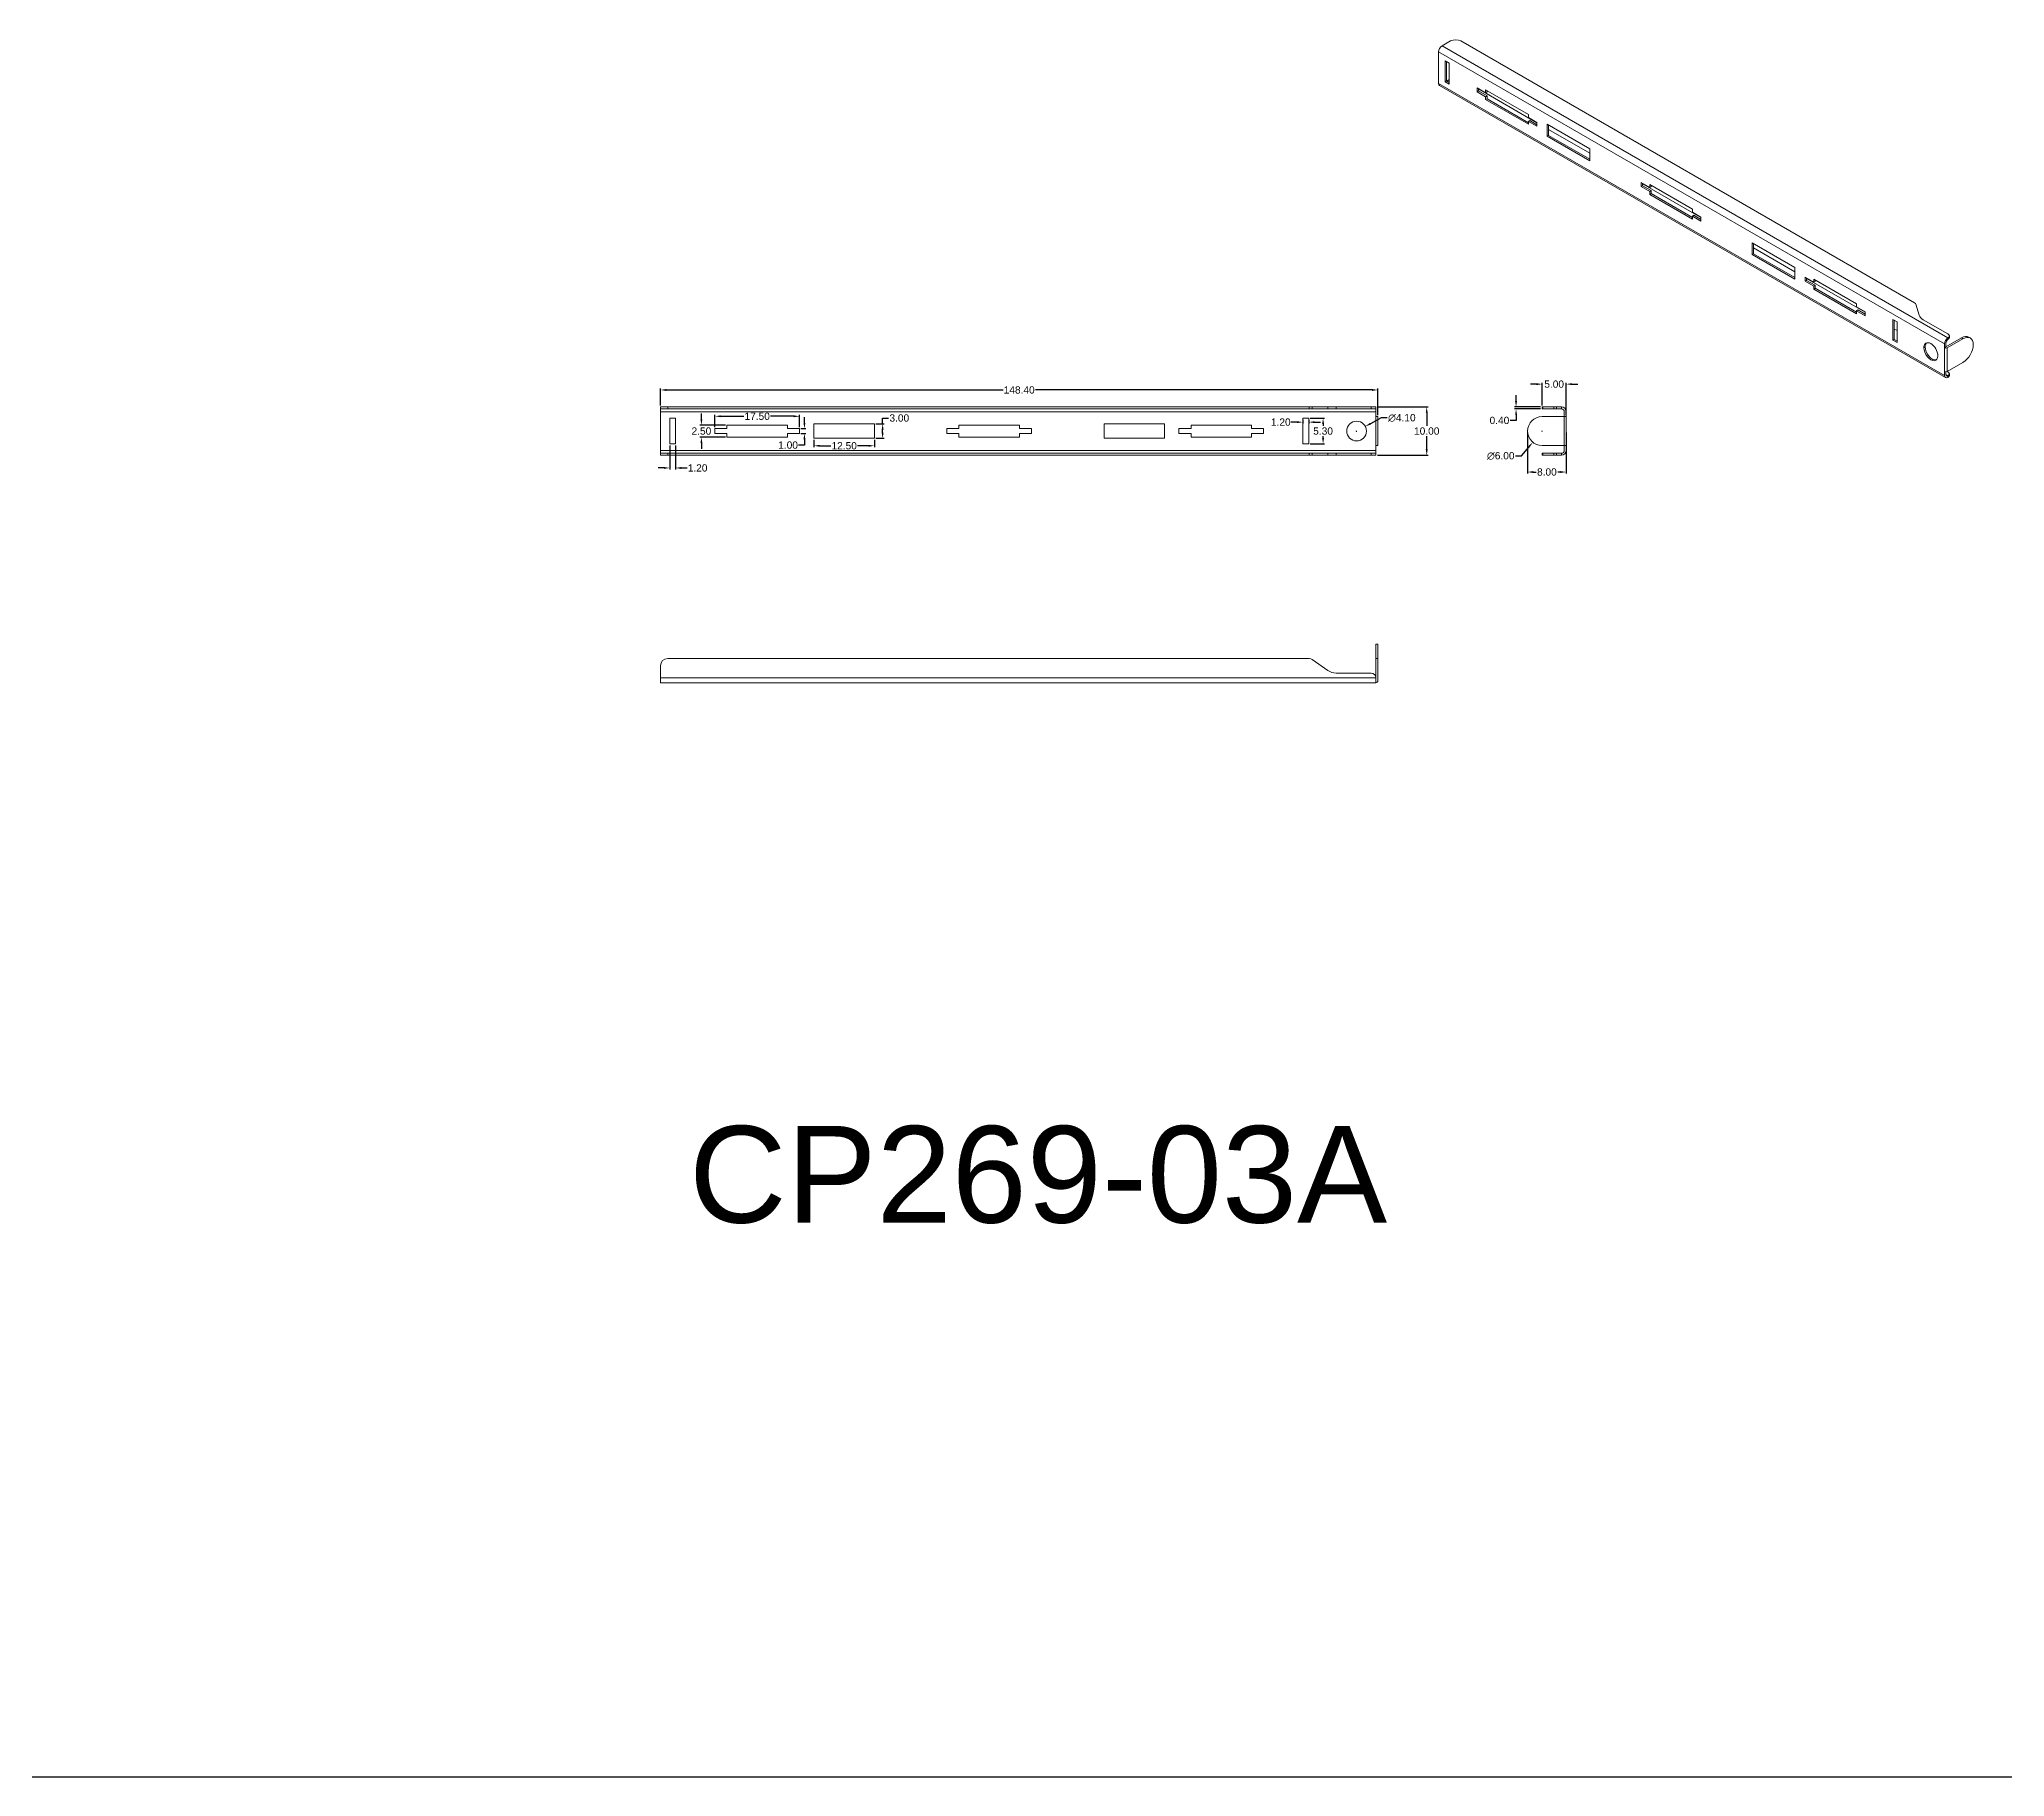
# Model space of a CAD drawing. Header units: millimetres. Extents: x 1920 to 4820, y 310 to 2320.
# Drawn here: x 3467.2 to 3873.7, y 1790 to 2149.4 of the extents above; entities that cross this region are included whole.
import ezdxf

# ---------------------------------------------------------------- set-up
doc = ezdxf.new("R2010")
doc.units = ezdxf.units.MM
doc.layers.add('core', color=7, linetype='Continuous', lineweight=20)
doc.layers.add('dim', color=82, linetype='Continuous', lineweight=9)
doc.styles.get("Standard").update_dxf_attribs({"font": 'arial.ttf'})
doc.dimstyles.new('副本 Standard', dxfattribs={"dimscale": 0.6, "dimtxt": 0.18, "dimasz": 0.18, "dimexe": 0.18, "dimexo": 0.0625, "dimgap": 0.09, "dimtad": 0, "dimtih": 1, "dimtoh": 1, "dimzin": 0, "dimdsep": 46, "dimtxsty": 'Standard', "dimcen": 0.09, "dimadec": 0, "dimazin": 0, "dimtfac": 1, "dimtofl": 0, "dimtmove": 0, "dimatfit": 3, "dimfxl": 0, "dimtolj": 1, "dimtzin": 0, "dimarcsym": 0})

# ---------------------------------------------------------------- blocks, each defined once
blk = doc.blocks.new('*D76')
at = {"layer": 'Defpoints', "color": 0, "transparency": 16777216}
for p in [(3744.07, 2076.89), (3595.67, 2073.39), (3744.07, 2071.39)]:
    blk.add_point(p, dxfattribs=at)
at = {"layer": 'dim', "color": 0, "lineweight": -2, "transparency": 16777216}
for p, q in [((3595.67, 2073.69), (3595.67, 2077.19)), ((3596.87, 2076.89), (3666.53, 2076.89)), ((3742.87, 2076.89), (3673.21, 2076.89)), ((3744.07, 2071.69), (3744.07, 2077.19))]:
    blk.add_line(p, q, dxfattribs=at)
at = {"layer": 'dim', "color": 0, "transparency": 16777216}
for points in [[(3596.87, 2077.09), (3596.87, 2076.69), (3595.67, 2076.89)], [(3742.87, 2077.09), (3742.87, 2076.69), (3744.07, 2076.89)]]:
    blk.add_solid(points, dxfattribs=at)
at = {"layer": 'dim', "color": 0, "transparency": 16777216, "insert": (3669.87, 2076.89), "char_height": 1.5, "attachment_point": 5}
blk.add_mtext('\\A1;148.40', dxfattribs=at)
blk = doc.blocks.new('*D77')
at = {"layer": 'Defpoints', "color": 0, "transparency": 16777216}
for p in [(3627.42, 2066.89), (3639.92, 2066.89), (3639.92, 2065.35)]:
    blk.add_point(p, dxfattribs=at)
at = {"layer": 'dim', "color": 0, "lineweight": -2, "transparency": 16777216}
for p, q in [((3627.42, 2066.59), (3627.42, 2065.05)), ((3639.92, 2066.59), (3639.92, 2065.05)), ((3628.62, 2065.35), (3630.91, 2065.35)), ((3638.72, 2065.35), (3636.43, 2065.35))]:
    blk.add_line(p, q, dxfattribs=at)
at = {"layer": 'dim', "color": 0, "transparency": 16777216}
for points in [[(3628.62, 2065.55), (3628.62, 2065.15), (3627.42, 2065.35)], [(3638.72, 2065.55), (3638.72, 2065.15), (3639.92, 2065.35)]]:
    blk.add_solid(points, dxfattribs=at)
at = {"layer": 'dim', "color": 0, "transparency": 16777216, "insert": (3633.67, 2065.35), "char_height": 1.5, "attachment_point": 5}
blk.add_mtext('\\A1;12.50', dxfattribs=at)
blk = doc.blocks.new('*D78')
at = {"layer": 'Defpoints', "color": 0, "transparency": 16777216}
for p in [(3639.92, 2069.89), (3641.62, 2069.89), (3639.92, 2066.89)]:
    blk.add_point(p, dxfattribs=at)
at = {"layer": 'dim', "color": 0, "lineweight": -2, "transparency": 16777216}
for p, q in [((3640.22, 2069.89), (3641.92, 2069.89)), ((3641.62, 2069.89), (3641.62, 2071.09)), ((3641.62, 2071.09), (3642.82, 2071.09)), ((3640.22, 2066.89), (3641.92, 2066.89)), ((3641.62, 2068.09), (3641.62, 2068.69))]:
    blk.add_line(p, q, dxfattribs=at)
at = {"layer": 'dim', "color": 0, "transparency": 16777216}
for points in [[(3641.42, 2068.69), (3641.82, 2068.69), (3641.62, 2069.89)], [(3641.42, 2068.09), (3641.82, 2068.09), (3641.62, 2066.89)]]:
    blk.add_solid(points, dxfattribs=at)
at = {"layer": 'dim', "color": 0, "transparency": 16777216, "insert": (3645.07, 2071.09), "char_height": 1.5, "attachment_point": 5}
blk.add_mtext('\\A1;3.00', dxfattribs=at)
blk = doc.blocks.new('*D79')
at = {"layer": 'Defpoints', "color": 0, "transparency": 16777216}
for p in [(3606.92, 2071.45), (3606.92, 2068.89), (3624.42, 2068.89)]:
    blk.add_point(p, dxfattribs=at)
at = {"layer": 'dim', "color": 0, "lineweight": -2, "transparency": 16777216}
for p, q in [((3606.92, 2069.19), (3606.92, 2071.75)), ((3608.12, 2071.45), (3612.91, 2071.45)), ((3623.22, 2071.45), (3618.43, 2071.45)), ((3624.42, 2069.19), (3624.42, 2071.75))]:
    blk.add_line(p, q, dxfattribs=at)
at = {"layer": 'dim', "color": 0, "transparency": 16777216}
for points in [[(3608.12, 2071.65), (3608.12, 2071.25), (3606.92, 2071.45)], [(3623.22, 2071.65), (3623.22, 2071.25), (3624.42, 2071.45)]]:
    blk.add_solid(points, dxfattribs=at)
at = {"layer": 'dim', "color": 0, "transparency": 16777216, "insert": (3615.67, 2071.45), "char_height": 1.5, "attachment_point": 5}
blk.add_mtext('\\A1;17.50', dxfattribs=at)
blk = doc.blocks.new('*D80')
at = {"layer": 'Defpoints', "color": 0, "transparency": 16777216}
for p in [(3609.42, 2069.64), (3604.13, 2067.14), (3609.42, 2067.14)]:
    blk.add_point(p, dxfattribs=at)
at = {"layer": 'dim', "color": 0, "lineweight": -2, "transparency": 16777216}
for p, q in [((3609.12, 2069.64), (3603.83, 2069.64)), ((3604.13, 2070.84), (3604.13, 2072.04)), ((3609.12, 2067.14), (3603.83, 2067.14)), ((3604.13, 2065.94), (3604.13, 2064.74))]:
    blk.add_line(p, q, dxfattribs=at)
at = {"layer": 'dim', "color": 0, "transparency": 16777216}
for points in [[(3603.93, 2070.84), (3604.33, 2070.84), (3604.13, 2069.64)], [(3603.93, 2065.94), (3604.33, 2065.94), (3604.13, 2067.14)]]:
    blk.add_solid(points, dxfattribs=at)
at = {"layer": 'dim', "color": 0, "transparency": 16777216, "insert": (3604.13, 2068.39), "char_height": 1.5, "attachment_point": 5}
blk.add_mtext('\\A1;2.50', dxfattribs=at)
blk = doc.blocks.new('*D81')
at = {"layer": 'Defpoints', "color": 0, "transparency": 16777216}
for p in [(3624.42, 2068.89), (3624.42, 2067.89), (3625.44, 2067.89)]:
    blk.add_point(p, dxfattribs=at)
at = {"layer": 'dim', "color": 0, "lineweight": -2, "transparency": 16777216}
for p, q in [((3625.44, 2070.09), (3625.44, 2071.29)), ((3625.44, 2065.49), (3624.24, 2065.49)), ((3624.72, 2068.89), (3625.74, 2068.89)), ((3624.72, 2067.89), (3625.74, 2067.89)), ((3625.44, 2066.69), (3625.44, 2065.49))]:
    blk.add_line(p, q, dxfattribs=at)
at = {"layer": 'dim', "color": 0, "transparency": 16777216}
for points in [[(3625.24, 2070.09), (3625.64, 2070.09), (3625.44, 2068.89)], [(3625.24, 2066.69), (3625.64, 2066.69), (3625.44, 2067.89)]]:
    blk.add_solid(points, dxfattribs=at)
at = {"layer": 'dim', "color": 0, "transparency": 16777216, "insert": (3622.06, 2065.49), "char_height": 1.5, "attachment_point": 5}
blk.add_mtext('\\A1;1.00', dxfattribs=at)
blk = doc.blocks.new('*D82')
at = {"layer": 'Defpoints', "color": 0, "transparency": 16777216}
for p in [(3597.57, 2065.74), (3598.77, 2065.74), (3598.77, 2060.76)]:
    blk.add_point(p, dxfattribs=at)
at = {"layer": 'dim', "color": 0, "lineweight": -2, "transparency": 16777216}
for p, q in [((3597.57, 2065.44), (3597.57, 2060.46)), ((3598.77, 2065.44), (3598.77, 2060.46)), ((3596.37, 2060.76), (3595.17, 2060.76)), ((3599.97, 2060.76), (3601.17, 2060.76))]:
    blk.add_line(p, q, dxfattribs=at)
at = {"layer": 'dim', "color": 0, "transparency": 16777216}
for points in [[(3596.37, 2060.96), (3596.37, 2060.56), (3597.57, 2060.76)], [(3599.97, 2060.96), (3599.97, 2060.56), (3598.77, 2060.76)]]:
    blk.add_solid(points, dxfattribs=at)
at = {"layer": 'dim', "color": 0, "transparency": 16777216, "insert": (3603.34, 2060.76), "char_height": 1.5, "attachment_point": 5}
blk.add_mtext('\\A1;1.20', dxfattribs=at)
blk = doc.blocks.new('*D83')
at = {"layer": 'Defpoints', "color": 0, "transparency": 16777216}
for p in [(3729.77, 2071.04), (3729.77, 2065.74), (3732.74, 2065.74)]:
    blk.add_point(p, dxfattribs=at)
at = {"layer": 'dim', "color": 0, "lineweight": -2, "transparency": 16777216}
for p, q in [((3730.07, 2071.04), (3733.04, 2071.04)), ((3732.74, 2069.84), (3732.74, 2069.46)), ((3730.07, 2065.74), (3733.04, 2065.74)), ((3732.74, 2066.94), (3732.74, 2067.33))]:
    blk.add_line(p, q, dxfattribs=at)
at = {"layer": 'dim', "color": 0, "transparency": 16777216}
for points in [[(3732.54, 2069.84), (3732.94, 2069.84), (3732.74, 2071.04)], [(3732.54, 2066.94), (3732.94, 2066.94), (3732.74, 2065.74)]]:
    blk.add_solid(points, dxfattribs=at)
at = {"layer": 'dim', "color": 0, "transparency": 16777216, "insert": (3732.74, 2068.39), "char_height": 1.5, "attachment_point": 5}
blk.add_mtext('\\A1;5.30', dxfattribs=at)
blk = doc.blocks.new('*D84')
at = {"layer": 'Defpoints', "color": 0, "transparency": 16777216}
for p in [(3728.57, 2071.04), (3729.77, 2071.04), (3729.77, 2070.24)]:
    blk.add_point(p, dxfattribs=at)
at = {"layer": 'dim', "color": 0, "lineweight": -2, "transparency": 16777216}
for p, q in [((3727.37, 2070.24), (3726.17, 2070.24)), ((3728.57, 2070.74), (3728.57, 2069.94)), ((3729.77, 2070.74), (3729.77, 2069.94)), ((3730.97, 2070.24), (3732.17, 2070.24))]:
    blk.add_line(p, q, dxfattribs=at)
at = {"layer": 'dim', "color": 0, "transparency": 16777216}
for points in [[(3727.37, 2070.44), (3727.37, 2070.04), (3728.57, 2070.24)], [(3730.97, 2070.44), (3730.97, 2070.04), (3729.77, 2070.24)]]:
    blk.add_solid(points, dxfattribs=at)
at = {"layer": 'dim', "color": 0, "transparency": 16777216, "insert": (3723.99, 2070.24), "char_height": 1.5, "attachment_point": 5}
blk.add_mtext('\\A1;1.20', dxfattribs=at)
blk = doc.blocks.new('*D85')
at = {"layer": 'Defpoints', "color": 0, "transparency": 16777216}
for p in [(3737.86, 2067.43), (3741.48, 2069.36)]:
    blk.add_point(p, dxfattribs=at)
at = {"layer": 'dim', "color": 0, "lineweight": -2, "transparency": 16777216}
for p, q in [((3744.77, 2071.11), (3742.54, 2069.92)), ((3745.97, 2071.11), (3744.77, 2071.11)), ((3739.61, 2068.39), (3739.72, 2068.39)), ((3739.67, 2068.34), (3739.67, 2068.45))]:
    blk.add_line(p, q, dxfattribs=at)
at = {"layer": 'dim', "color": 0, "transparency": 16777216}
blk.add_solid([(3742.44, 2070.1), (3742.63, 2069.74), (3741.48, 2069.36)], dxfattribs=at)
at = {"layer": 'dim', "color": 0, "transparency": 16777216, "insert": (3749.03, 2071.11), "char_height": 1.5, "attachment_point": 5}
blk.add_mtext('\\A1;∅4.10', dxfattribs=at)
blk = doc.blocks.new('*D86')
at = {"layer": 'Defpoints', "color": 0, "transparency": 16777216}
for p in [(3783.04, 2078.1), (3778.04, 2073.39), (3783.04, 2071.39)]:
    blk.add_point(p, dxfattribs=at)
at = {"layer": 'dim', "color": 0, "lineweight": -2, "transparency": 16777216}
for p, q in [((3776.84, 2078.1), (3775.64, 2078.1)), ((3778.04, 2073.69), (3778.04, 2078.4)), ((3783.04, 2071.69), (3783.04, 2078.4)), ((3784.24, 2078.1), (3785.44, 2078.1))]:
    blk.add_line(p, q, dxfattribs=at)
at = {"layer": 'dim', "color": 0, "transparency": 16777216}
for points in [[(3776.84, 2078.3), (3776.84, 2077.9), (3778.04, 2078.1)], [(3784.24, 2078.3), (3784.24, 2077.9), (3783.04, 2078.1)]]:
    blk.add_solid(points, dxfattribs=at)
at = {"layer": 'dim', "color": 0, "transparency": 16777216, "insert": (3780.54, 2078.1), "char_height": 1.5, "attachment_point": 5}
blk.add_mtext('\\A1;5.00', dxfattribs=at)
blk = doc.blocks.new('*D87')
at = {"layer": 'Defpoints', "color": 0, "transparency": 16777216}
for p in [(3772.66, 2072.99), (3778.04, 2073.39), (3778.04, 2072.99)]:
    blk.add_point(p, dxfattribs=at)
at = {"layer": 'dim', "color": 0, "lineweight": -2, "transparency": 16777216}
for p, q in [((3772.66, 2074.59), (3772.66, 2075.79)), ((3772.66, 2070.59), (3771.46, 2070.59)), ((3777.74, 2073.39), (3772.36, 2073.39)), ((3777.74, 2072.99), (3772.36, 2072.99)), ((3772.66, 2071.79), (3772.66, 2070.59))]:
    blk.add_line(p, q, dxfattribs=at)
at = {"layer": 'dim', "color": 0, "transparency": 16777216}
for points in [[(3772.46, 2074.59), (3772.86, 2074.59), (3772.66, 2073.39)], [(3772.46, 2071.79), (3772.86, 2071.79), (3772.66, 2072.99)]]:
    blk.add_solid(points, dxfattribs=at)
at = {"layer": 'dim', "color": 0, "transparency": 16777216, "insert": (3769.22, 2070.59), "char_height": 1.5, "attachment_point": 5}
blk.add_mtext('\\A1;0.40', dxfattribs=at)
blk = doc.blocks.new('*D88')
at = {"layer": 'Defpoints', "color": 0, "transparency": 16777216}
for p in [(3779.96, 2070.7), (3776.12, 2066.09)]:
    blk.add_point(p, dxfattribs=at)
at = {"layer": 'dim', "color": 0, "lineweight": -2, "transparency": 16777216}
for p, q in [((3777.98, 2068.39), (3778.09, 2068.39)), ((3778.04, 2068.34), (3778.04, 2068.45)), ((3772.56, 2063.25), (3773.76, 2063.25)), ((3773.76, 2063.25), (3775.35, 2065.16))]:
    blk.add_line(p, q, dxfattribs=at)
at = {"layer": 'dim', "color": 0, "transparency": 16777216}
blk.add_solid([(3775.2, 2065.29), (3775.5, 2065.04), (3776.12, 2066.09)], dxfattribs=at)
at = {"layer": 'dim', "color": 0, "transparency": 16777216, "insert": (3769.49, 2063.25), "char_height": 1.5, "attachment_point": 5}
blk.add_mtext('\\A1;∅6.00', dxfattribs=at)
blk = doc.blocks.new('*D89')
at = {"layer": 'Defpoints', "color": 0, "transparency": 16777216}
for p in [(3775.04, 2068.39), (3783.04, 2068.39), (3783.04, 2059.92)]:
    blk.add_point(p, dxfattribs=at)
at = {"layer": 'dim', "color": 0, "lineweight": -2, "transparency": 16777216}
for p, q in [((3775.04, 2068.09), (3775.04, 2059.62)), ((3783.04, 2068.09), (3783.04, 2059.62)), ((3776.24, 2059.92), (3776.79, 2059.92)), ((3781.84, 2059.92), (3781.28, 2059.92))]:
    blk.add_line(p, q, dxfattribs=at)
at = {"layer": 'dim', "color": 0, "transparency": 16777216}
for points in [[(3776.24, 2060.12), (3776.24, 2059.72), (3775.04, 2059.92)], [(3781.84, 2060.12), (3781.84, 2059.72), (3783.04, 2059.92)]]:
    blk.add_solid(points, dxfattribs=at)
at = {"layer": 'dim', "color": 0, "transparency": 16777216, "insert": (3779.04, 2059.92), "char_height": 1.5, "attachment_point": 5}
blk.add_mtext('\\A1;8.00', dxfattribs=at)
blk = doc.blocks.new('*D90')
at = {"layer": 'Defpoints', "color": 0, "transparency": 16777216}
for p in [(3743.67, 2073.39), (3743.67, 2063.39), (3754.18, 2063.39)]:
    blk.add_point(p, dxfattribs=at)
at = {"layer": 'dim', "color": 0, "lineweight": -2, "transparency": 16777216}
for p, q in [((3743.97, 2073.39), (3754.48, 2073.39)), ((3754.18, 2072.19), (3754.18, 2069.46)), ((3754.18, 2064.59), (3754.18, 2067.33)), ((3743.97, 2063.39), (3754.48, 2063.39))]:
    blk.add_line(p, q, dxfattribs=at)
at = {"layer": 'dim', "color": 0, "transparency": 16777216}
for points in [[(3753.98, 2072.19), (3754.38, 2072.19), (3754.18, 2073.39)], [(3753.98, 2064.59), (3754.38, 2064.59), (3754.18, 2063.39)]]:
    blk.add_solid(points, dxfattribs=at)
at = {"layer": 'dim', "color": 0, "transparency": 16777216, "insert": (3754.18, 2068.39), "char_height": 1.5, "attachment_point": 5}
blk.add_mtext('\\A1;10.00', dxfattribs=at)

msp = doc.modelspace()

# ---------------------------------------------------------------- linework, layer by layer
msp.add_line((1920, 1790), (4730, 1790))
at = {"layer": 'core'}
for p, q in [((3756.649, 2146.858), (3756.649, 2140.326)), ((3861.301, 2086.437), (3756.649, 2146.858)), ((3759.124, 2149.103), (3757.356, 2148.083)), ((3757.356, 2148.083), (3862.008, 2087.662)), ((3761.245, 2149.103), (3855.088, 2094.923)), ((3757.992, 2140.653), (3757.992, 2144.98)), ((3757.992, 2144.98), (3758.841, 2144.49)), ((3758.275, 2140.816), (3758.275, 2144.817)), ((3758.841, 2144.49), (3758.841, 2140.163)), ((3756.649, 2140.326), (3861.301, 2079.905)), ((3756.856, 2139.868), (3861.508, 2079.447)), ((3758.275, 2140.816), (3757.992, 2140.653)), ((3758.841, 2140.163), (3757.992, 2140.653)), ((3758.841, 2140.489), (3758.275, 2140.816)), ((3758.841, 2141.102), (3758.31, 2140.795)), ((3764.604, 2138.591), (3764.604, 2139.407)), ((3764.604, 2139.407), (3766.371, 2138.387)), ((3764.886, 2138.754), (3764.604, 2138.591)), ((3764.886, 2138.754), (3764.886, 2139.244)), ((3766.654, 2137.734), (3764.886, 2138.754)), ((3764.887, 2139.162), (3776.978, 2132.181)), ((3766.371, 2138.387), (3766.371, 2138.999)), ((3766.371, 2138.999), (3775.21, 2133.896)), ((3766.654, 2138.55), (3766.654, 2138.836)), ((3766.371, 2137.57), (3764.604, 2138.591)), ((3766.654, 2138.55), (3766.371, 2138.387)), ((3766.654, 2137.734), (3766.371, 2137.57)), ((3766.371, 2136.958), (3766.371, 2137.57)), ((3766.654, 2137.121), (3766.371, 2136.958)), ((3775.21, 2131.855), (3766.371, 2136.958)), ((3766.654, 2137.121), (3766.654, 2137.734)), ((3775.21, 2132.181), (3766.654, 2137.121)), ((3775.21, 2133.896), (3775.21, 2133.284)), ((3775.21, 2133.284), (3776.978, 2132.263)), ((3775.493, 2132.63), (3775.21, 2132.467)), ((3776.978, 2131.447), (3775.21, 2132.467)), ((3775.21, 2132.467), (3775.21, 2131.855)), ((3776.978, 2131.773), (3775.493, 2132.63)), ((3776.978, 2132.263), (3776.978, 2131.447)), ((3779.099, 2131.855), (3787.938, 2126.752)), ((3779.099, 2129.405), (3779.099, 2131.855)), ((3779.382, 2129.569), (3779.382, 2131.691)), ((3779.383, 2130.793), (3787.939, 2125.853)), ((3779.382, 2129.569), (3779.099, 2129.405)), ((3787.938, 2124.302), (3779.099, 2129.405)), ((3787.938, 2124.629), (3779.382, 2129.569)), ((3787.938, 2126.752), (3787.938, 2124.302)), ((3798.545, 2118.995), (3798.545, 2119.811)), ((3798.545, 2119.811), (3800.313, 2118.791)), ((3798.828, 2119.158), (3798.545, 2118.995)), ((3800.313, 2117.974), (3798.545, 2118.995)), ((3798.828, 2119.158), (3798.828, 2119.648)), ((3798.828, 2119.566), (3810.919, 2112.586)), ((3800.595, 2118.138), (3798.828, 2119.158)), ((3800.313, 2118.791), (3800.313, 2119.403)), ((3800.313, 2119.403), (3809.151, 2114.3)), ((3800.595, 2118.954), (3800.313, 2118.791)), ((3800.595, 2118.954), (3800.595, 2119.24)), ((3800.595, 2118.138), (3800.313, 2117.974)), ((3800.313, 2117.362), (3800.313, 2117.974)), ((3800.595, 2117.525), (3800.313, 2117.362)), ((3809.151, 2112.259), (3800.313, 2117.362)), ((3800.595, 2117.525), (3800.595, 2118.138)), ((3809.151, 2112.585), (3800.595, 2117.525)), ((3809.151, 2114.3), (3809.151, 2113.688)), ((3809.151, 2113.688), (3810.919, 2112.667)), ((3809.434, 2113.035), (3809.151, 2112.871)), ((3810.919, 2111.851), (3809.151, 2112.871)), ((3809.151, 2112.871), (3809.151, 2112.259)), ((3810.919, 2112.177), (3809.434, 2113.035)), ((3810.919, 2112.667), (3810.919, 2111.851)), ((3821.526, 2104.91), (3821.526, 2107.36)), ((3821.526, 2107.36), (3830.365, 2102.257)), ((3821.808, 2106.299), (3830.364, 2101.359)), ((3821.809, 2105.074), (3821.809, 2107.197)), ((3821.809, 2105.074), (3821.526, 2104.91)), ((3830.365, 2099.807), (3821.526, 2104.91)), ((3830.365, 2100.134), (3821.809, 2105.074)), ((3830.365, 2102.257), (3830.365, 2099.807)), ((3832.486, 2099.399), (3832.486, 2100.216)), ((3832.486, 2100.216), (3834.254, 2099.195)), ((3832.769, 2099.562), (3832.486, 2099.399)), ((3834.254, 2098.378), (3832.486, 2099.399)), ((3832.768, 2099.971), (3844.859, 2092.99)), ((3832.769, 2099.562), (3832.769, 2100.052)), ((3834.537, 2098.542), (3832.769, 2099.562)), ((3834.254, 2099.195), (3834.254, 2099.807)), ((3834.254, 2099.807), (3843.093, 2094.704)), ((3834.537, 2099.358), (3834.254, 2099.195)), ((3834.537, 2098.542), (3834.254, 2098.378)), ((3834.254, 2097.766), (3834.254, 2098.378)), ((3834.537, 2099.358), (3834.537, 2099.644)), ((3834.537, 2097.929), (3834.537, 2098.542)), ((3834.537, 2097.929), (3834.254, 2097.766)), ((3843.093, 2092.663), (3834.254, 2097.766)), ((3843.093, 2092.99), (3834.537, 2097.929)), ((3843.093, 2094.704), (3843.093, 2094.092)), ((3843.093, 2094.092), (3844.86, 2093.071)), ((3855.366, 2094.615), (3856.055, 2092.358)), ((3843.375, 2093.439), (3843.093, 2093.275)), ((3844.86, 2092.255), (3843.093, 2093.275)), ((3843.093, 2093.275), (3843.093, 2092.663)), ((3844.86, 2092.581), (3843.375, 2093.439)), ((3844.86, 2093.071), (3844.86, 2092.255)), ((3850.623, 2091.499), (3851.472, 2091.01)), ((3850.623, 2087.172), (3850.623, 2091.499)), ((3850.906, 2087.335), (3850.906, 2091.336)), ((3851.472, 2091.01), (3851.472, 2086.682)), ((3862.008, 2088.478), (3856.888, 2091.434)), ((3850.906, 2087.335), (3850.623, 2087.172)), ((3851.472, 2086.682), (3850.623, 2087.172)), ((3850.905, 2089.5), (3851.471, 2089.173)), ((3851.472, 2087.009), (3850.906, 2087.335)), ((3861.301, 2086.437), (3861.301, 2085.621)), ((3861.583, 2085.784), (3864.836, 2087.662)), ((3861.583, 2085.784), (3861.583, 2086.6)), ((3861.866, 2085.621), (3865.119, 2087.499)), ((3862.008, 2087.335), (3862.008, 2087.662)), ((3862.301, 2087.744), (3862.301, 2088.07)), ((3865.119, 2087.499), (3864.836, 2087.662)), ((3866.619, 2087.647), (3866.336, 2087.81)), ((3857.023, 2085.641), (3857.305, 2085.804)), ((3861.301, 2085.621), (3861.583, 2085.784)), ((3861.301, 2080.722), (3861.301, 2085.621)), ((3861.866, 2085.621), (3861.866, 2080.722)), ((3861.866, 2080.722), (3865.119, 2082.6)), ((3861.301, 2080.722), (3861.301, 2079.905)), ((3861.582, 2080.069), (3862.008, 2079.824)), ((3861.583, 2080.068), (3861.583, 2080.654)), ((3862.008, 2080.64), (3861.866, 2080.722)), ((3862.008, 2079.497), (3862.008, 2079.824)), ((3862.301, 2079.905), (3862.301, 2080.232)), ((3597.168, 2073.393), (3595.668, 2073.393)), ((3595.668, 2072.993), (3595.668, 2073.393)), ((3595.668, 2072.993), (3597.168, 2072.993)), ((3595.668, 2072.993), (3595.668, 2072.393)), ((3595.668, 2072.393), (3595.668, 2064.393)), ((3743.668, 2072.393), (3595.668, 2072.393)), ((3597.168, 2073.393), (3729.883, 2073.393)), ((3597.168, 2073.393), (3597.168, 2072.993)), ((3597.168, 2072.993), (3729.883, 2072.993)), ((3597.568, 2071.043), (3597.568, 2065.743)), ((3598.768, 2071.043), (3597.568, 2071.043)), ((3598.768, 2065.743), (3598.768, 2071.043)), ((3609.418, 2069.643), (3609.418, 2068.893)), ((3621.918, 2069.643), (3609.418, 2069.643)), ((3621.918, 2068.893), (3621.918, 2069.643)), ((3639.918, 2069.893), (3627.418, 2069.893)), ((3627.418, 2069.893), (3627.418, 2066.893)), ((3639.918, 2066.893), (3639.918, 2069.893)), ((3669.918, 2069.643), (3657.418, 2069.643)), ((3657.418, 2069.643), (3657.418, 2068.893)), ((3669.918, 2068.893), (3669.918, 2069.643)), ((3687.418, 2069.893), (3687.418, 2066.893)), ((3699.918, 2069.893), (3687.418, 2069.893)), ((3699.918, 2066.893), (3699.918, 2069.893)), ((3705.418, 2069.643), (3705.418, 2068.893)), ((3717.918, 2069.643), (3705.418, 2069.643)), ((3717.918, 2068.893), (3717.918, 2069.643)), ((3729.768, 2071.043), (3728.568, 2071.043)), ((3728.568, 2071.043), (3728.568, 2065.743)), ((3729.768, 2065.743), (3729.768, 2071.043)), ((3729.883, 2072.993), (3729.883, 2073.393)), ((3730.456, 2073.393), (3729.883, 2073.393)), ((3729.883, 2072.993), (3730.456, 2072.993)), ((3730.456, 2073.393), (3730.456, 2072.993)), ((3733.708, 2073.393), (3730.456, 2073.393)), ((3730.456, 2072.993), (3733.708, 2072.993)), ((3735.428, 2073.393), (3733.708, 2073.393)), ((3733.708, 2072.993), (3733.708, 2073.393)), ((3733.708, 2072.993), (3735.428, 2072.993)), ((3742.668, 2073.393), (3735.428, 2073.393)), ((3735.428, 2073.393), (3735.428, 2072.993)), ((3742.668, 2072.993), (3735.428, 2072.993)), ((3743.668, 2073.393), (3742.668, 2073.393)), ((3742.668, 2072.993), (3742.668, 2073.393)), ((3742.668, 2072.993), (3743.668, 2072.993)), ((3743.668, 2073.393), (3743.668, 2072.993)), ((3743.668, 2072.393), (3743.668, 2072.993)), ((3743.668, 2072.393), (3743.668, 2071.393)), ((3743.668, 2071.393), (3743.668, 2068.393)), ((3743.668, 2071.393), (3744.068, 2071.393)), ((3744.068, 2068.393), (3744.068, 2071.393)), ((3778.037, 2073.393), (3778.218, 2073.393)), ((3778.037, 2072.993), (3778.037, 2073.393)), ((3778.037, 2072.993), (3778.218, 2072.993)), ((3782.637, 2071.393), (3778.037, 2071.393)), ((3780.494, 2073.393), (3778.218, 2073.393)), ((3778.218, 2073.393), (3778.218, 2072.993)), ((3778.218, 2072.993), (3780.494, 2072.993)), ((3781.037, 2073.393), (3780.494, 2073.393)), ((3780.494, 2072.993), (3780.494, 2073.393)), ((3780.494, 2072.993), (3781.037, 2072.993)), ((3782.037, 2073.393), (3781.037, 2073.393)), ((3781.037, 2072.993), (3781.037, 2073.393)), ((3781.037, 2072.993), (3782.037, 2072.993)), ((3782.037, 2073.393), (3782.037, 2072.993)), ((3782.637, 2072.393), (3782.637, 2071.393)), ((3783.037, 2071.393), (3782.637, 2071.393)), ((3782.637, 2065.393), (3782.637, 2071.393)), ((3783.037, 2071.393), (3783.037, 2072.393)), ((3783.037, 2071.393), (3783.037, 2065.393)), ((3597.568, 2065.743), (3598.768, 2065.743)), ((3609.418, 2068.893), (3606.918, 2068.893)), ((3606.918, 2068.893), (3606.918, 2067.893)), ((3606.918, 2067.893), (3609.418, 2067.893)), ((3609.418, 2067.893), (3609.418, 2067.143)), ((3609.418, 2067.143), (3621.918, 2067.143)), ((3624.418, 2068.893), (3621.918, 2068.893)), ((3621.918, 2067.893), (3624.418, 2067.893)), ((3621.918, 2067.143), (3621.918, 2067.893)), ((3624.418, 2067.893), (3624.418, 2068.893)), ((3627.418, 2066.893), (3639.918, 2066.893)), ((3654.918, 2068.893), (3654.918, 2067.893)), ((3657.418, 2068.893), (3654.918, 2068.893)), ((3654.918, 2067.893), (3657.418, 2067.893)), ((3657.418, 2067.893), (3657.418, 2067.143)), ((3657.418, 2067.143), (3669.918, 2067.143)), ((3672.418, 2068.893), (3669.918, 2068.893)), ((3669.918, 2067.893), (3672.418, 2067.893)), ((3669.918, 2067.143), (3669.918, 2067.893)), ((3672.418, 2067.893), (3672.418, 2068.893)), ((3687.418, 2066.893), (3699.918, 2066.893)), ((3702.918, 2068.893), (3702.918, 2067.893)), ((3705.418, 2068.893), (3702.918, 2068.893)), ((3702.918, 2067.893), (3705.418, 2067.893)), ((3705.418, 2067.893), (3705.418, 2067.143)), ((3705.418, 2067.143), (3717.918, 2067.143)), ((3720.418, 2068.893), (3717.918, 2068.893)), ((3717.918, 2067.893), (3720.418, 2067.893)), ((3717.918, 2067.143), (3717.918, 2067.893)), ((3720.418, 2067.893), (3720.418, 2068.893)), ((3728.568, 2065.743), (3729.768, 2065.743)), ((3743.668, 2068.393), (3743.668, 2065.393)), ((3744.068, 2065.393), (3744.068, 2068.393)), ((3595.668, 2064.393), (3595.668, 2063.793)), ((3595.668, 2064.393), (3743.668, 2064.393)), ((3597.168, 2063.793), (3595.668, 2063.793)), ((3595.668, 2063.393), (3595.668, 2063.793)), ((3595.668, 2063.393), (3597.168, 2063.393)), ((3597.168, 2063.793), (3597.168, 2063.393)), ((3597.168, 2063.793), (3729.883, 2063.793)), ((3597.168, 2063.393), (3729.883, 2063.393)), ((3730.456, 2063.793), (3729.883, 2063.793)), ((3729.883, 2063.393), (3729.883, 2063.793)), ((3729.883, 2063.393), (3730.456, 2063.393)), ((3730.456, 2063.793), (3730.456, 2063.393)), ((3733.708, 2063.793), (3730.456, 2063.793)), ((3730.456, 2063.393), (3733.708, 2063.393)), ((3735.428, 2063.793), (3733.708, 2063.793)), ((3733.708, 2063.393), (3733.708, 2063.793)), ((3733.708, 2063.393), (3735.428, 2063.393)), ((3742.668, 2063.793), (3735.428, 2063.793)), ((3735.428, 2063.793), (3735.428, 2063.393)), ((3742.668, 2063.393), (3735.428, 2063.393)), ((3743.668, 2063.793), (3742.668, 2063.793)), ((3742.668, 2063.393), (3742.668, 2063.793)), ((3742.668, 2063.393), (3743.668, 2063.393)), ((3744.068, 2065.393), (3743.668, 2065.393)), ((3743.668, 2065.393), (3743.668, 2064.393)), ((3743.668, 2063.793), (3743.668, 2064.393)), ((3743.668, 2063.793), (3743.668, 2063.393)), ((3782.637, 2065.393), (3778.037, 2065.393)), ((3778.037, 2063.793), (3778.218, 2063.793)), ((3778.037, 2063.393), (3778.037, 2063.793)), ((3778.037, 2063.393), (3778.218, 2063.393)), ((3780.494, 2063.793), (3778.218, 2063.793)), ((3778.218, 2063.793), (3778.218, 2063.393)), ((3778.218, 2063.393), (3780.494, 2063.393)), ((3781.037, 2063.793), (3780.494, 2063.793)), ((3780.494, 2063.393), (3780.494, 2063.793)), ((3780.494, 2063.393), (3781.037, 2063.393)), ((3782.037, 2063.793), (3781.037, 2063.793)), ((3781.037, 2063.393), (3781.037, 2063.793)), ((3781.037, 2063.393), (3782.037, 2063.393)), ((3782.037, 2063.793), (3782.037, 2063.393)), ((3782.637, 2065.393), (3783.037, 2065.393)), ((3782.637, 2065.393), (3782.637, 2064.393)), ((3783.037, 2064.393), (3783.037, 2065.393)), ((3597.168, 2021.332), (3729.883, 2021.332)), ((3730.456, 2021.151), (3733.708, 2018.874)), ((3743.668, 2024.332), (3743.668, 2021.332)), ((3744.068, 2024.332), (3743.668, 2024.332)), ((3744.068, 2021.332), (3743.668, 2021.332)), ((3743.668, 2017.332), (3743.668, 2021.332)), ((3744.068, 2021.332), (3744.068, 2024.332)), ((3744.068, 2016.732), (3744.068, 2021.332)), ((3595.668, 2019.832), (3595.668, 2017.332)), ((3595.668, 2017.332), (3595.668, 2016.332)), ((3595.668, 2017.332), (3743.668, 2017.332)), ((3742.668, 2018.332), (3735.428, 2018.332)), ((3743.668, 2016.332), (3743.668, 2017.332)), ((3743.668, 2016.332), (3595.668, 2016.332))]:
    msp.add_line(p, q, dxfattribs=at)
for centre, radius, start, end in [((3739.668, 2068.393), 2.05, 0, 180), ((3778.037, 2068.393), 3, 90, 180), ((3782.037, 2072.393), 1, 0, 90), ((3782.037, 2072.393), 0.6, 0, 90), ((3739.668, 2068.393), 2.05, 180, 0), ((3778.037, 2068.393), 3, 180, 270), ((3782.037, 2064.393), 0.6, 270, 0), ((3782.037, 2064.393), 1, 270, 0), ((3597.168, 2019.832), 1.5, 90, 180), ((3729.883, 2020.332), 1, 55, 90), ((3735.428, 2021.332), 3, 235, 270), ((3742.668, 2017.332), 1, 0, 90), ((3743.668, 2016.732), 0.4, 270, 0)]:
    msp.add_arc(centre, radius, start, end, dxfattribs=at)
for centre, major_axis, start_param, end_param in [((3757.356, 2147.266), (0.5, 0.866), 0.7853982, 2.3561945), ((3760.184, 2148.491), (1.5, 0), 0.7853982, 2.3561945), ((3757.356, 2140.734), (0.5, 0.866), 2.3561945, 3.141593), ((3854.381, 2094.514), (1, 0), 0.1745329, 0.7853982), ((3859.01, 2092.659), (-3, 0), 0.1745329, 0.7853982), ((3858.472, 2084.804), (1.025, -1.775), 0.7853982, 3.9269908), ((3858.755, 2084.967), (-1.025, 1.775), 0.1383771, 0.7853982), ((3862.008, 2086.845), (-0.5, -0.866), 3.9269908, 5.4977871), ((3862.008, 2086.845), (0.3, 0.52), 0.7853982, 2.3561945), ((3861.301, 2088.07), (1, 0), 5.4977871, 7.0685835), ((3861.301, 2087.744), (-1, 0), 2.3561945, 3.141593), ((3864.836, 2085.212), (1.5, 2.598), 0.0000002, 0.7853982), ((3865.119, 2085.049), (-1.5, -2.598), 2.3561945, 3.9269908), ((3865.119, 2085.049), (-1.5, -2.598), 0.7853982, 2.3561945), ((3858.472, 2084.804), (1.025, -1.775), 3.9269908, 7.0685835), ((3858.755, 2084.967), (-1.025, 1.775), 0.7853982, 3.0031666), ((3861.583, 2085.784), (0.4, 0), 3.9269908, 5.4977871), ((3861.583, 2080.885), (-0.4, 0), 0.7853982, 2.3561945), ((3862.008, 2080.313), (-0.5, -0.866), 5.4977871, 7.0685835), ((3862.008, 2080.313), (0.3, 0.52), 2.3561945, 3.9269908), ((3861.301, 2080.232), (1, 0), 5.4977871, 7.0685835), ((3861.301, 2079.905), (-1, 0), 2.3561945, 3.141593)]:
    msp.add_ellipse(centre, major_axis=major_axis, ratio=0.5773503, start_param=start_param, end_param=end_param, dxfattribs=at)

# ---------------------------------------------------------------- texts
at = {"color": 2, "insert": (3601.56, 1924.622), "char_height": 20, "attachment_point": 1}
msp.add_mtext_dynamic_manual_height_columns('CP269-03A', width=249.96032, gutter_width=12.5, heights=[0], dxfattribs=at)

# ---------------------------------------------------------------- dimensions: what is measured, and where the dimension line sits
at = {"layer": 'dim'}
for base, p1, p2, picture, middle in [((3744.068, 2076.887), (3595.668, 2073.393), (3744.068, 2071.393), '*D76', (3669.868, 2076.887)), ((3783.037, 2078.098), (3778.037, 2073.393), (3783.037, 2071.393), '*D86', (3780.537, 2078.098)), ((3606.918, 2071.451), (3624.418, 2068.893), (3606.918, 2068.893), '*D79', (3615.668, 2071.451)), ((3598.768, 2060.758), (3597.568, 2065.743), (3598.768, 2065.743), '*D82', (3603.343, 2060.758)), ((3639.918, 2065.346), (3627.418, 2066.893), (3639.918, 2066.893), '*D77', (3633.668, 2065.346)), ((3783.037, 2059.922), (3775.037, 2068.393), (3783.037, 2068.393), '*D89', (3779.037, 2059.922))]:
    dim = msp.add_linear_dim(base=base, p1=p1, p2=p2, dimstyle='副本 Standard', override={"dimtxt": 2.5, "dimasz": 2, "dimexe": 0.49975, "dimexo": 0.49975, "dimgap": 0.49975}, dxfattribs=at)
    dim.commit()
    dim.dimension.update_dxf_attribs({"geometry": picture, "text_midpoint": middle})
for base, p1, p2, picture, middle in [((3772.663, 2072.993), (3778.037, 2073.393), (3778.037, 2072.993), '*D87', (3769.218, 2070.593)), ((3604.128, 2067.143), (3609.418, 2069.643), (3609.418, 2067.143), '*D80', (3604.128, 2068.393)), ((3625.435, 2067.893), (3624.418, 2068.893), (3624.418, 2067.893), '*D81', (3622.061, 2065.493)), ((3641.623, 2069.893), (3639.918, 2066.893), (3639.918, 2069.893), '*D78', (3645.068, 2071.093)), ((3732.739, 2065.743), (3729.768, 2071.043), (3729.768, 2065.743), '*D83', (3732.739, 2068.393)), ((3754.184, 2063.393), (3743.668, 2073.393), (3743.668, 2063.393), '*D90', (3754.184, 2068.393))]:
    dim = msp.add_linear_dim(base=base, p1=p1, p2=p2, angle=90, dimstyle='副本 Standard', override={"dimtxt": 2.5, "dimasz": 2, "dimexe": 0.49975, "dimexo": 0.49975, "dimgap": 0.49975}, dxfattribs=at)
    dim.commit()
    dim.dimension.update_dxf_attribs({"geometry": picture, "text_midpoint": middle})
dim = msp.add_linear_dim(base=(3729.768, 2070.242), p1=(3728.568, 2071.043), p2=(3729.768, 2071.043), dimstyle='副本 Standard', override={"dimtxt": 2.5, "dimasz": 2, "dimexe": 0.49975, "dimexo": 0.49975, "dimgap": 0.49975}, dxfattribs=at)
dim.commit()
dim.dimension.update_dxf_attribs({"geometry": '*D84', "text_midpoint": (3723.993, 2070.242), "dimtype": 160})
for p1, p2, picture, middle in [((3737.859, 2067.43), (3741.478, 2069.356), '*D85', (3749.032, 2071.109)), ((3779.955, 2070.699), (3776.118, 2066.087), '*D88', (3769.494, 2063.246))]:
    dim = msp.add_diameter_dim_2p(p1=p1, p2=p2, dimstyle='副本 Standard', override={"dimtxt": 2.5, "dimasz": 2, "dimexe": 0.49975, "dimexo": 0.49975, "dimgap": 0.49975}, dxfattribs=at)
    dim.commit()
    dim.dimension.update_dxf_attribs({"geometry": picture, "text_midpoint": middle, "dimtype": 163})

doc.saveas('drawing.dxf')
